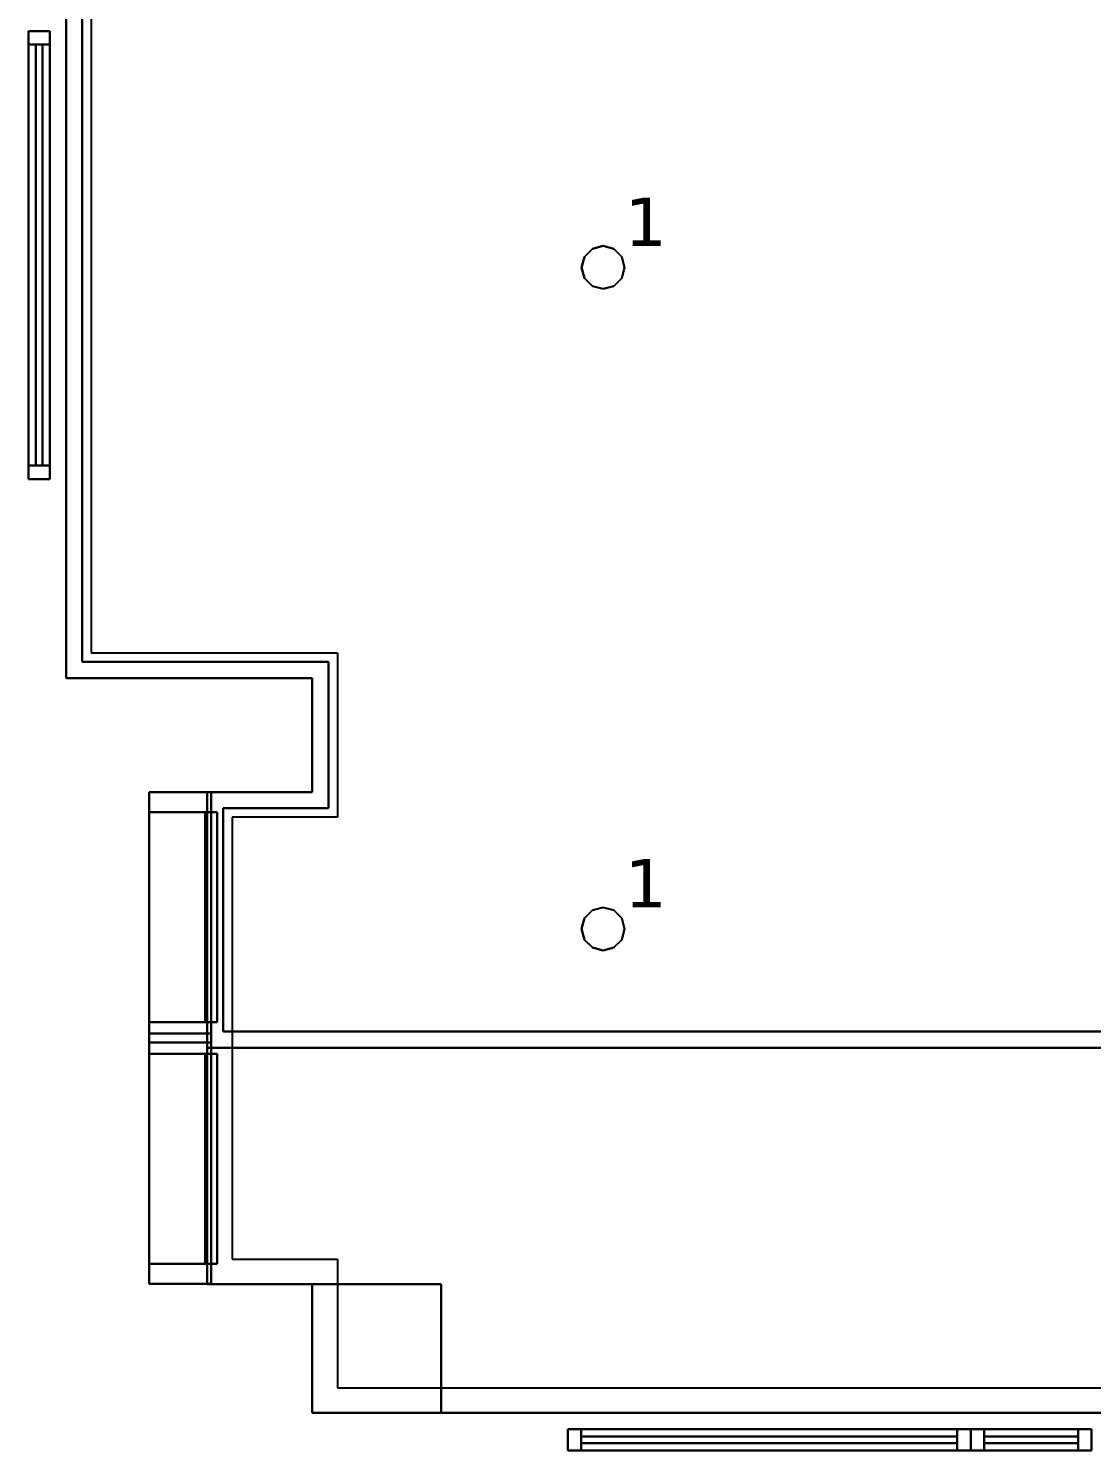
# Model space of a CAD drawing. Header units: inches. Extents: x -0.1 to 35.4, y -0.1 to 18.
# Drawn here: x -0.14 to 3.82, y -0.14 to 5.16 of the extents above; entities that cross this region are included whole.
import ezdxf

# ---------------------------------------------------------------- set-up
doc = ezdxf.new("R2010")
doc.units = ezdxf.units.IN
doc.header["$MEASUREMENT"] = 0
for name, color, linetype, true_color in [('DLX_APERT', 252, 'Continuous', 0x969696), ('DLX_CALC', 3, 'Continuous', 0x00ff00), ('DLX_CONT', 252, 'Continuous', 0x969696), ('DLX_GIRD', 252, 'Continuous', 0x969696), ('DLX_LUM', 40, 'Continuous', 0xffd400), ('DLX_LUMKEY_IDX', 252, 'Continuous', 0x969696)]:
    doc.layers.add(name, color=color, linetype=linetype, true_color=true_color)
doc.styles.add('TableTextStyle', font='')
doc.styles.get('TableTextStyle').set_extended_font_data('VERDANA.TTF')

msp = doc.modelspace()

# ---------------------------------------------------------------- linework, layer by layer
at = {"layer": 'DLX_APERT'}
for points in [[(-0.06, 5.1466, 0), (-0.14, 5.1466, 0)], [(-0.14, 5.1466, 0), (-0.14, 3.478, 0)], [(-0.06, 5.1466, 0), (-0.14, 5.1466, 0)], [(-0.14, 5.1466, 0), (-0.14, 5.1466, 0)], [(-0.14, 5.1466, 0), (-0.06, 5.1466, 0)], [(-0.14, 3.478, 0), (-0.14, 5.1466, 0)], [(-0.14, 5.1466, 0), (-0.06, 5.1466, 0)], [(-0.14, 3.478, 0), (-0.14, 5.1466, 0)], [(-0.14, 5.1466, 0), (-0.14, 5.1466, 0)], [(-0.14, 5.1466, 0), (-0.14, 3.478, 0)], [(-0.06, 3.478, 0), (-0.06, 5.1466, 0)], [(-0.06, 5.1466, 0), (-0.06, 5.1466, 0)], [(-0.06, 5.1466, 0), (-0.06, 3.478, 0)], [(-0.06, 3.478, 0), (-0.06, 5.1466, 0)], [(-0.06, 5.1466, 0), (-0.06, 5.1466, 0)], [(-0.06, 5.1466, 0), (-0.06, 3.478, 0)], [(-0.14, 3.528, 0), (-0.14, 5.0966, 0)], [(-0.14, 5.0966, 0), (-0.14, 5.0966, 0)], [(-0.14, 5.0966, 0), (-0.14, 3.528, 0)], [(-0.14, 3.528, 0), (-0.14, 5.0966, 0)], [(-0.14, 5.0966, 0), (-0.1125, 5.0966, 0)], [(-0.1125, 5.0966, 0), (-0.14, 5.0966, 0)], [(-0.14, 5.0966, 0), (-0.14, 5.0966, 0)], [(-0.14, 5.0966, 0), (-0.1125, 5.0966, 0)], [(-0.1125, 5.0966, 0), (-0.14, 5.0966, 0)], [(-0.14, 5.0966, 0), (-0.14, 3.528, 0)], [(-0.1125, 5.0966, 0), (-0.1125, 3.528, 0)], [(-0.1125, 3.528, 0), (-0.1125, 5.0966, 0)], [(-0.1125, 5.0966, 0), (-0.0875, 5.0966, 0)], [(-0.1125, 5.0966, 0), (-0.1125, 5.0966, 0)], [(-0.1125, 5.0966, 0), (-0.1125, 5.0966, 0)], [(-0.1125, 5.0966, 0), (-0.0875, 5.0966, 0)], [(-0.0875, 5.0966, 0), (-0.1125, 5.0966, 0)], [(-0.1125, 3.528, 0), (-0.1125, 5.0966, 0)], [(-0.1125, 5.0966, 0), (-0.1125, 3.528, 0)], [(-0.0875, 5.0966, 0), (-0.1125, 5.0966, 0)], [(-0.0875, 5.0966, 0), (-0.1125, 5.0966, 0)], [(-0.1125, 5.0966, 0), (-0.1125, 3.528, 0)], [(-0.1125, 3.528, 0), (-0.1125, 5.0966, 0)], [(-0.1125, 5.0966, 0), (-0.1125, 5.0966, 0)], [(-0.1125, 5.0966, 0), (-0.1125, 3.528, 0)], [(-0.0875, 5.0966, 0), (-0.1125, 5.0966, 0)], [(-0.1125, 5.0966, 0), (-0.1125, 5.0966, 0)], [(-0.1125, 5.0966, 0), (-0.0875, 5.0966, 0)], [(-0.1125, 3.528, 0), (-0.1125, 5.0966, 0)], [(-0.1125, 5.0966, 0), (-0.0875, 5.0966, 0)], [(-0.0875, 3.528, 0), (-0.0875, 5.0966, 0)], [(-0.0875, 5.0966, 0), (-0.06, 5.0966, 0)], [(-0.0875, 5.0966, 0), (-0.0875, 5.0966, 0)], [(-0.0875, 5.0966, 0), (-0.06, 5.0966, 0)], [(-0.06, 5.0966, 0), (-0.0875, 5.0966, 0)], [(-0.0875, 5.0966, 0), (-0.0875, 3.528, 0)], [(-0.06, 5.0966, 0), (-0.0875, 5.0966, 0)], [(-0.0875, 5.0966, 0), (-0.0875, 3.528, 0)], [(-0.0875, 5.0966, 0), (-0.0875, 5.0966, 0)], [(-0.0875, 3.528, 0), (-0.0875, 5.0966, 0)], [(-0.0875, 3.528, 0), (-0.0875, 5.0966, 0)], [(-0.0875, 5.0966, 0), (-0.0875, 5.0966, 0)], [(-0.0875, 5.0966, 0), (-0.0875, 3.528, 0)], [(-0.0875, 3.528, 0), (-0.0875, 5.0966, 0)], [(-0.0875, 5.0966, 0), (-0.0875, 5.0966, 0)], [(-0.0875, 5.0966, 0), (-0.0875, 3.528, 0)], [(-0.06, 3.528, 0), (-0.06, 5.0966, 0)], [(-0.06, 5.0966, 0), (-0.06, 5.0966, 0)], [(-0.06, 5.0966, 0), (-0.06, 3.528, 0)], [(-0.06, 5.0966, 0), (-0.06, 3.528, 0)], [(-0.06, 5.0966, 0), (-0.06, 5.0966, 0)], [(-0.06, 3.528, 0), (-0.06, 5.0966, 0)], [(-0.14, 3.528, 0), (-0.14, 3.528, 0)], [(-0.1125, 3.528, 0), (-0.14, 3.528, 0)], [(-0.14, 3.528, 0), (-0.1125, 3.528, 0)], [(-0.1125, 3.528, 0), (-0.14, 3.528, 0)], [(-0.14, 3.528, 0), (-0.14, 3.528, 0)], [(-0.14, 3.528, 0), (-0.1125, 3.528, 0)], [(-0.0875, 3.528, 0), (-0.1125, 3.528, 0)], [(-0.1125, 3.528, 0), (-0.0875, 3.528, 0)], [(-0.1125, 3.528, 0), (-0.1125, 3.528, 0)], [(-0.1125, 3.528, 0), (-0.1125, 3.528, 0)], [(-0.1125, 3.528, 0), (-0.0875, 3.528, 0)], [(-0.0875, 3.528, 0), (-0.1125, 3.528, 0)], [(-0.1125, 3.528, 0), (-0.0875, 3.528, 0)], [(-0.1125, 3.528, 0), (-0.1125, 3.528, 0)], [(-0.0875, 3.528, 0), (-0.1125, 3.528, 0)], [(-0.1125, 3.528, 0), (-0.1125, 3.528, 0)], [(-0.1125, 3.528, 0), (-0.0875, 3.528, 0)], [(-0.0875, 3.528, 0), (-0.1125, 3.528, 0)], [(-0.06, 3.528, 0), (-0.0875, 3.528, 0)], [(-0.0875, 3.528, 0), (-0.0875, 3.528, 0)], [(-0.0875, 3.528, 0), (-0.06, 3.528, 0)], [(-0.06, 3.528, 0), (-0.0875, 3.528, 0)], [(-0.0875, 3.528, 0), (-0.06, 3.528, 0)], [(-0.0875, 3.528, 0), (-0.0875, 3.528, 0)], [(-0.0875, 3.528, 0), (-0.0875, 3.528, 0)], [(-0.0875, 3.528, 0), (-0.0875, 3.528, 0)], [(-0.06, 3.528, 0), (-0.06, 3.528, 0)], [(-0.06, 3.528, 0), (-0.06, 3.528, 0)], [(-0.14, 3.478, 0), (-0.06, 3.478, 0)], [(-0.06, 3.478, 0), (-0.14, 3.478, 0)], [(-0.06, 3.478, 0), (-0.14, 3.478, 0)], [(-0.14, 3.478, 0), (-0.14, 3.478, 0)], [(-0.14, 3.478, 0), (-0.06, 3.478, 0)], [(-0.14, 3.478, 0), (-0.14, 3.478, 0)], [(-0.06, 3.478, 0), (-0.06, 3.478, 0)], [(-0.06, 3.478, 0), (-0.06, 3.478, 0)], [(0.54, 2.312, 0), (0.31, 2.312, 0)], [(0.31, 2.312, 0), (0.31, 1.38, 0)], [(0.54, 2.312, 0), (0.31, 2.312, 0)], [(0.31, 2.312, 0), (0.31, 2.312, 0)], [(0.31, 2.312, 0), (0.54, 2.312, 0)], [(0.31, 2.237, 0), (0.31, 2.312, 0)], [(0.31, 2.312, 0), (0.54, 2.312, 0)], [(0.31, 1.38, 0), (0.31, 2.312, 0)], [(0.31, 2.312, 0), (0.31, 2.312, 0)], [(0.31, 2.312, 0), (0.31, 2.237, 0)], [(0.54, 1.38, 0), (0.54, 2.312, 0)], [(0.54, 2.312, 0), (0.54, 2.312, 0)], [(0.54, 2.312, 0), (0.54, 2.237, 0)], [(0.54, 2.237, 0), (0.54, 2.312, 0)], [(0.54, 2.312, 0), (0.54, 2.312, 0)], [(0.54, 2.312, 0), (0.54, 1.38, 0)], [(0.5175, 2.237, 0), (0.31, 2.237, 0)], [(0.31, 2.237, 0), (0.31, 2.237, 0)], [(0.31, 2.237, 0), (0.31, 1.455, 0)], [(0.31, 1.455, 0), (0.31, 2.237, 0)], [(0.31, 2.237, 0), (0.5175, 2.237, 0)], [(0.5175, 2.237, 0), (0.31, 2.237, 0)], [(0.31, 2.237, 0), (0.31, 2.237, 0)], [(0.31, 2.237, 0), (0.5175, 2.237, 0)], [(0.54, 2.237, 0), (0.5175, 2.237, 0)], [(0.5175, 2.237, 0), (0.5175, 1.455, 0)], [(0.5175, 2.237, 0), (0.5175, 2.237, 0)], [(0.5175, 1.455, 0), (0.5175, 2.237, 0)], [(0.5175, 2.237, 0), (0.54, 2.237, 0)], [(0.5175, 2.237, 0), (0.5175, 2.237, 0)], [(0.5175, 2.237, 0), (0.54, 2.237, 0)], [(0.54, 2.237, 0), (0.5175, 2.237, 0)], [(0.5175, 1.455, 0), (0.5175, 2.237, 0)], [(0.5175, 2.237, 0), (0.5175, 2.237, 0)], [(0.5175, 2.237, 0), (0.5175, 1.455, 0)], [(0.5175, 1.455, 0), (0.5175, 2.237, 0)], [(0.5175, 2.237, 0), (0.54, 2.237, 0)], [(0.54, 2.237, 0), (0.5175, 2.237, 0)], [(0.5175, 2.237, 0), (0.5175, 1.455, 0)], [(0.54, 2.237, 0), (0.5175, 2.237, 0)], [(0.5175, 2.237, 0), (0.5175, 2.237, 0)], [(0.5175, 2.237, 0), (0.54, 2.237, 0)], [(0.54, 1.455, 0), (0.54, 2.237, 0)], [(0.54, 2.237, 0), (0.54, 2.237, 0)], [(0.54, 2.237, 0), (0.54, 1.455, 0)], [(0.54, 2.237, 0), (0.54, 2.237, 0)], [(0.54, 2.237, 0), (0.5625, 2.237, 0)], [(0.54, 2.237, 0), (0.54, 2.237, 0)], [(0.54, 2.237, 0), (0.5625, 2.237, 0)], [(0.5625, 2.237, 0), (0.54, 2.237, 0)], [(0.54, 2.237, 0), (0.54, 1.455, 0)], [(0.5625, 2.237, 0), (0.54, 2.237, 0)], [(0.54, 1.455, 0), (0.54, 2.237, 0)], [(0.54, 2.237, 0), (0.54, 2.237, 0)], [(0.5625, 2.237, 0), (0.5625, 1.455, 0)], [(0.5625, 1.455, 0), (0.5625, 2.237, 0)], [(0.5625, 2.237, 0), (0.5625, 2.237, 0)], [(0.5625, 2.237, 0), (0.5625, 1.455, 0)], [(0.5625, 2.237, 0), (0.5625, 2.237, 0)], [(0.5625, 1.455, 0), (0.5625, 2.237, 0)], [(0.31, 1.455, 0), (0.5175, 1.455, 0)], [(0.31, 1.38, 0), (0.31, 1.455, 0)], [(0.31, 1.455, 0), (0.31, 1.455, 0)], [(0.31, 1.455, 0), (0.31, 1.38, 0)], [(0.5175, 1.455, 0), (0.31, 1.455, 0)], [(0.5175, 1.455, 0), (0.31, 1.455, 0)], [(0.31, 1.455, 0), (0.31, 1.455, 0)], [(0.31, 1.455, 0), (0.5175, 1.455, 0)], [(0.5175, 1.455, 0), (0.54, 1.455, 0)], [(0.5175, 1.455, 0), (0.5175, 1.455, 0)], [(0.54, 1.455, 0), (0.5175, 1.455, 0)], [(0.5175, 1.455, 0), (0.5175, 1.455, 0)], [(0.5175, 1.455, 0), (0.54, 1.455, 0)], [(0.54, 1.455, 0), (0.5175, 1.455, 0)], [(0.5175, 1.455, 0), (0.5175, 1.455, 0)], [(0.54, 1.455, 0), (0.5175, 1.455, 0)], [(0.54, 1.455, 0), (0.5175, 1.455, 0)], [(0.5175, 1.455, 0), (0.5175, 1.455, 0)], [(0.5175, 1.455, 0), (0.54, 1.455, 0)], [(0.5175, 1.455, 0), (0.54, 1.455, 0)], [(0.54, 1.455, 0), (0.54, 1.38, 0)], [(0.54, 1.455, 0), (0.54, 1.455, 0)], [(0.54, 1.38, 0), (0.54, 1.455, 0)], [(0.54, 1.455, 0), (0.54, 1.455, 0)], [(0.5625, 1.455, 0), (0.54, 1.455, 0)], [(0.54, 1.455, 0), (0.54, 1.455, 0)], [(0.54, 1.455, 0), (0.5625, 1.455, 0)], [(0.5625, 1.455, 0), (0.54, 1.455, 0)], [(0.54, 1.455, 0), (0.5625, 1.455, 0)], [(0.54, 1.455, 0), (0.54, 1.455, 0)], [(0.5625, 1.455, 0), (0.5625, 1.455, 0)], [(0.5625, 1.455, 0), (0.5625, 1.455, 0)], [(0.54, 1.413, 0), (0.31, 1.413, 0)], [(0.31, 1.413, 0), (0.31, 0.481, 0)], [(0.54, 1.413, 0), (0.31, 1.413, 0)], [(0.31, 1.413, 0), (0.31, 1.413, 0)], [(0.31, 1.413, 0), (0.54, 1.413, 0)], [(0.31, 1.338, 0), (0.31, 1.413, 0)], [(0.31, 1.413, 0), (0.54, 1.413, 0)], [(0.31, 0.481, 0), (0.31, 1.413, 0)], [(0.31, 1.413, 0), (0.31, 1.413, 0)], [(0.31, 1.413, 0), (0.31, 1.338, 0)], [(0.31, 1.38, 0), (0.54, 1.38, 0)], [(0.54, 1.38, 0), (0.31, 1.38, 0)], [(0.31, 1.38, 0), (0.31, 1.38, 0)], [(0.31, 1.38, 0), (0.54, 1.38, 0)], [(0.54, 1.38, 0), (0.31, 1.38, 0)], [(0.31, 1.38, 0), (0.31, 1.38, 0)], [(0.54, 0.481, 0), (0.54, 1.413, 0)], [(0.54, 1.413, 0), (0.54, 1.413, 0)], [(0.54, 1.413, 0), (0.54, 1.338, 0)], [(0.54, 1.338, 0), (0.54, 1.413, 0)], [(0.54, 1.413, 0), (0.54, 1.413, 0)], [(0.54, 1.413, 0), (0.54, 0.481, 0)], [(0.54, 1.38, 0), (0.54, 1.38, 0)], [(0.54, 1.38, 0), (0.54, 1.38, 0)], [(0.5175, 1.338, 0), (0.31, 1.338, 0)], [(0.31, 1.338, 0), (0.31, 1.338, 0)], [(0.31, 1.338, 0), (0.31, 0.556, 0)], [(0.31, 0.556, 0), (0.31, 1.338, 0)], [(0.31, 1.338, 0), (0.5175, 1.338, 0)], [(0.5175, 1.338, 0), (0.31, 1.338, 0)], [(0.31, 1.338, 0), (0.31, 1.338, 0)], [(0.31, 1.338, 0), (0.5175, 1.338, 0)], [(0.54, 1.338, 0), (0.5175, 1.338, 0)], [(0.5175, 1.338, 0), (0.5175, 0.556, 0)], [(0.5175, 1.338, 0), (0.5175, 1.338, 0)], [(0.5175, 0.556, 0), (0.5175, 1.338, 0)], [(0.5175, 1.338, 0), (0.54, 1.338, 0)], [(0.5175, 1.338, 0), (0.5175, 1.338, 0)], [(0.5175, 1.338, 0), (0.54, 1.338, 0)], [(0.54, 1.338, 0), (0.5175, 1.338, 0)], [(0.5175, 0.556, 0), (0.5175, 1.338, 0)], [(0.5175, 1.338, 0), (0.5175, 1.338, 0)], [(0.5175, 1.338, 0), (0.5175, 0.556, 0)], [(0.5175, 0.556, 0), (0.5175, 1.338, 0)], [(0.5175, 1.338, 0), (0.54, 1.338, 0)], [(0.54, 1.338, 0), (0.5175, 1.338, 0)], [(0.5175, 1.338, 0), (0.5175, 0.556, 0)], [(0.54, 1.338, 0), (0.5175, 1.338, 0)], [(0.5175, 1.338, 0), (0.5175, 1.338, 0)], [(0.5175, 1.338, 0), (0.54, 1.338, 0)], [(0.54, 0.556, 0), (0.54, 1.338, 0)], [(0.54, 1.338, 0), (0.54, 1.338, 0)], [(0.54, 1.338, 0), (0.54, 0.556, 0)], [(0.54, 1.338, 0), (0.54, 1.338, 0)], [(0.54, 1.338, 0), (0.5625, 1.338, 0)], [(0.54, 1.338, 0), (0.54, 1.338, 0)], [(0.54, 1.338, 0), (0.5625, 1.338, 0)], [(0.5625, 1.338, 0), (0.54, 1.338, 0)], [(0.54, 1.338, 0), (0.54, 0.556, 0)], [(0.5625, 1.338, 0), (0.54, 1.338, 0)], [(0.54, 0.556, 0), (0.54, 1.338, 0)], [(0.54, 1.338, 0), (0.54, 1.338, 0)], [(0.5625, 1.338, 0), (0.5625, 0.556, 0)], [(0.5625, 0.556, 0), (0.5625, 1.338, 0)], [(0.5625, 1.338, 0), (0.5625, 1.338, 0)], [(0.5625, 1.338, 0), (0.5625, 0.556, 0)], [(0.5625, 1.338, 0), (0.5625, 1.338, 0)], [(0.5625, 0.556, 0), (0.5625, 1.338, 0)], [(0.31, 0.556, 0), (0.5175, 0.556, 0)], [(0.31, 0.481, 0), (0.31, 0.556, 0)], [(0.31, 0.556, 0), (0.31, 0.556, 0)], [(0.31, 0.556, 0), (0.31, 0.481, 0)], [(0.5175, 0.556, 0), (0.31, 0.556, 0)], [(0.5175, 0.556, 0), (0.31, 0.556, 0)], [(0.31, 0.556, 0), (0.31, 0.556, 0)], [(0.31, 0.556, 0), (0.5175, 0.556, 0)], [(0.5175, 0.556, 0), (0.54, 0.556, 0)], [(0.5175, 0.556, 0), (0.5175, 0.556, 0)], [(0.54, 0.556, 0), (0.5175, 0.556, 0)], [(0.5175, 0.556, 0), (0.5175, 0.556, 0)], [(0.5175, 0.556, 0), (0.54, 0.556, 0)], [(0.54, 0.556, 0), (0.5175, 0.556, 0)], [(0.5175, 0.556, 0), (0.5175, 0.556, 0)], [(0.54, 0.556, 0), (0.5175, 0.556, 0)], [(0.54, 0.556, 0), (0.5175, 0.556, 0)], [(0.5175, 0.556, 0), (0.5175, 0.556, 0)], [(0.5175, 0.556, 0), (0.54, 0.556, 0)], [(0.5175, 0.556, 0), (0.54, 0.556, 0)], [(0.54, 0.556, 0), (0.54, 0.481, 0)], [(0.54, 0.556, 0), (0.54, 0.556, 0)], [(0.54, 0.481, 0), (0.54, 0.556, 0)], [(0.54, 0.556, 0), (0.54, 0.556, 0)], [(0.5625, 0.556, 0), (0.54, 0.556, 0)], [(0.54, 0.556, 0), (0.54, 0.556, 0)], [(0.54, 0.556, 0), (0.5625, 0.556, 0)], [(0.5625, 0.556, 0), (0.54, 0.556, 0)], [(0.54, 0.556, 0), (0.5625, 0.556, 0)], [(0.54, 0.556, 0), (0.54, 0.556, 0)], [(0.5625, 0.556, 0), (0.5625, 0.556, 0)], [(0.5625, 0.556, 0), (0.5625, 0.556, 0)], [(0.31, 0.481, 0), (0.54, 0.481, 0)], [(0.54, 0.481, 0), (0.31, 0.481, 0)], [(0.31, 0.481, 0), (0.31, 0.481, 0)], [(0.31, 0.481, 0), (0.54, 0.481, 0)], [(0.54, 0.481, 0), (0.31, 0.481, 0)], [(0.31, 0.481, 0), (0.31, 0.481, 0)], [(0.54, 0.481, 0), (0.54, 0.481, 0)], [(0.54, 0.481, 0), (0.54, 0.481, 0)], [(3.3689, -0.06, 0), (1.8689, -0.06, 0)], [(1.8689, -0.06, 0), (1.8689, -0.14, 0)], [(1.8689, -0.06, 0), (1.8689, -0.06, 0)], [(1.8689, -0.06, 0), (1.8689, -0.14, 0)], [(1.8689, -0.14, 0), (1.8689, -0.06, 0)], [(1.8689, -0.06, 0), (3.3689, -0.06, 0)], [(1.8689, -0.14, 0), (1.8689, -0.06, 0)], [(3.3689, -0.06, 0), (1.8689, -0.06, 0)], [(1.8689, -0.06, 0), (1.8689, -0.06, 0)], [(1.8689, -0.06, 0), (3.3689, -0.06, 0)], [(3.3189, -0.06, 0), (1.9189, -0.06, 0)], [(1.9189, -0.06, 0), (1.9189, -0.06, 0)], [(1.9189, -0.06, 0), (3.3189, -0.06, 0)], [(1.9189, -0.0875, 0), (1.9189, -0.06, 0)], [(1.9189, -0.06, 0), (3.3189, -0.06, 0)], [(1.9189, -0.0875, 0), (1.9189, -0.06, 0)], [(1.9189, -0.06, 0), (1.9189, -0.06, 0)], [(1.9189, -0.06, 0), (1.9189, -0.0875, 0)], [(3.3189, -0.06, 0), (1.9189, -0.06, 0)], [(1.9189, -0.06, 0), (1.9189, -0.0875, 0)], [(3.3189, -0.0875, 0), (1.9189, -0.0875, 0)], [(1.9189, -0.0875, 0), (1.9189, -0.0875, 0)], [(1.9189, -0.0875, 0), (3.3189, -0.0875, 0)], [(1.9189, -0.1125, 0), (1.9189, -0.0875, 0)], [(1.9189, -0.0875, 0), (3.3189, -0.0875, 0)], [(1.9189, -0.1125, 0), (1.9189, -0.0875, 0)], [(1.9189, -0.0875, 0), (1.9189, -0.0875, 0)], [(1.9189, -0.0875, 0), (1.9189, -0.1125, 0)], [(3.3189, -0.0875, 0), (1.9189, -0.0875, 0)], [(1.9189, -0.0875, 0), (1.9189, -0.1125, 0)], [(3.3189, -0.0875, 0), (1.9189, -0.0875, 0)], [(1.9189, -0.0875, 0), (1.9189, -0.0875, 0)], [(1.9189, -0.0875, 0), (3.3189, -0.0875, 0)], [(3.3189, -0.0875, 0), (1.9189, -0.0875, 0)], [(1.9189, -0.0875, 0), (1.9189, -0.1125, 0)], [(1.9189, -0.0875, 0), (1.9189, -0.0875, 0)], [(1.9189, -0.0875, 0), (1.9189, -0.1125, 0)], [(1.9189, -0.1125, 0), (1.9189, -0.0875, 0)], [(1.9189, -0.0875, 0), (3.3189, -0.0875, 0)], [(1.9189, -0.1125, 0), (1.9189, -0.0875, 0)], [(3.3189, -0.06, 0), (3.3189, -0.06, 0)], [(3.3189, -0.06, 0), (3.3189, -0.0875, 0)], [(3.3189, -0.0875, 0), (3.3189, -0.06, 0)], [(3.3189, -0.06, 0), (3.3189, -0.06, 0)], [(3.3189, -0.06, 0), (3.3189, -0.0875, 0)], [(3.3189, -0.0875, 0), (3.3189, -0.06, 0)], [(3.3189, -0.0875, 0), (3.3189, -0.0875, 0)], [(3.3189, -0.0875, 0), (3.3189, -0.1125, 0)], [(3.3189, -0.1125, 0), (3.3189, -0.0875, 0)], [(3.3189, -0.1125, 0), (3.3189, -0.0875, 0)], [(3.3189, -0.0875, 0), (3.3189, -0.0875, 0)], [(3.3189, -0.0875, 0), (3.3189, -0.1125, 0)], [(3.3189, -0.0875, 0), (3.3189, -0.0875, 0)], [(3.3189, -0.1125, 0), (3.3189, -0.0875, 0)], [(3.3189, -0.0875, 0), (3.3189, -0.1125, 0)], [(3.3189, -0.0875, 0), (3.3189, -0.0875, 0)], [(3.3189, -0.0875, 0), (3.3189, -0.1125, 0)], [(3.3189, -0.1125, 0), (3.3189, -0.0875, 0)], [(3.3689, -0.14, 0), (3.3689, -0.06, 0)], [(3.3689, -0.06, 0), (3.3689, -0.14, 0)], [(3.3689, -0.06, 0), (3.3689, -0.06, 0)], [(3.3689, -0.06, 0), (3.3689, -0.14, 0)], [(3.3689, -0.14, 0), (3.3689, -0.06, 0)], [(3.3689, -0.06, 0), (3.3689, -0.06, 0)], [(3.8189, -0.06, 0), (3.3689, -0.06, 0)], [(3.3689, -0.06, 0), (3.3689, -0.14, 0)], [(3.3689, -0.06, 0), (3.3689, -0.06, 0)], [(3.3689, -0.06, 0), (3.3689, -0.14, 0)], [(3.3689, -0.14, 0), (3.3689, -0.06, 0)], [(3.3689, -0.06, 0), (3.8189, -0.06, 0)], [(3.3689, -0.14, 0), (3.3689, -0.06, 0)], [(3.8189, -0.06, 0), (3.3689, -0.06, 0)], [(3.3689, -0.06, 0), (3.3689, -0.06, 0)], [(3.3689, -0.06, 0), (3.8189, -0.06, 0)], [(3.7689, -0.06, 0), (3.4189, -0.06, 0)], [(3.4189, -0.06, 0), (3.4189, -0.06, 0)], [(3.4189, -0.06, 0), (3.7689, -0.06, 0)], [(3.4189, -0.0875, 0), (3.4189, -0.06, 0)], [(3.4189, -0.06, 0), (3.7689, -0.06, 0)], [(3.4189, -0.0875, 0), (3.4189, -0.06, 0)], [(3.4189, -0.06, 0), (3.4189, -0.06, 0)], [(3.4189, -0.06, 0), (3.4189, -0.0875, 0)], [(3.7689, -0.06, 0), (3.4189, -0.06, 0)], [(3.4189, -0.06, 0), (3.4189, -0.0875, 0)], [(3.7689, -0.0875, 0), (3.4189, -0.0875, 0)], [(3.4189, -0.0875, 0), (3.4189, -0.0875, 0)], [(3.4189, -0.0875, 0), (3.7689, -0.0875, 0)], [(3.4189, -0.1125, 0), (3.4189, -0.0875, 0)], [(3.4189, -0.0875, 0), (3.7689, -0.0875, 0)], [(3.4189, -0.1125, 0), (3.4189, -0.0875, 0)], [(3.4189, -0.0875, 0), (3.4189, -0.0875, 0)], [(3.4189, -0.0875, 0), (3.4189, -0.1125, 0)], [(3.7689, -0.0875, 0), (3.4189, -0.0875, 0)], [(3.4189, -0.0875, 0), (3.4189, -0.1125, 0)], [(3.7689, -0.0875, 0), (3.4189, -0.0875, 0)], [(3.4189, -0.0875, 0), (3.4189, -0.0875, 0)], [(3.4189, -0.0875, 0), (3.7689, -0.0875, 0)], [(3.4189, -0.0875, 0), (3.4189, -0.0875, 0)], [(3.4189, -0.0875, 0), (3.4189, -0.1125, 0)], [(3.4189, -0.1125, 0), (3.4189, -0.0875, 0)], [(3.7689, -0.0875, 0), (3.4189, -0.0875, 0)], [(3.4189, -0.0875, 0), (3.4189, -0.1125, 0)], [(3.4189, -0.0875, 0), (3.7689, -0.0875, 0)], [(3.4189, -0.1125, 0), (3.4189, -0.0875, 0)], [(3.7689, -0.06, 0), (3.7689, -0.06, 0)], [(3.7689, -0.06, 0), (3.7689, -0.0875, 0)], [(3.7689, -0.0875, 0), (3.7689, -0.06, 0)], [(3.7689, -0.06, 0), (3.7689, -0.06, 0)], [(3.7689, -0.06, 0), (3.7689, -0.0875, 0)], [(3.7689, -0.0875, 0), (3.7689, -0.06, 0)], [(3.7689, -0.0875, 0), (3.7689, -0.0875, 0)], [(3.7689, -0.0875, 0), (3.7689, -0.1125, 0)], [(3.7689, -0.1125, 0), (3.7689, -0.0875, 0)], [(3.7689, -0.1125, 0), (3.7689, -0.0875, 0)], [(3.7689, -0.0875, 0), (3.7689, -0.0875, 0)], [(3.7689, -0.0875, 0), (3.7689, -0.1125, 0)], [(3.7689, -0.0875, 0), (3.7689, -0.0875, 0)], [(3.7689, -0.1125, 0), (3.7689, -0.0875, 0)], [(3.7689, -0.0875, 0), (3.7689, -0.0875, 0)], [(3.7689, -0.0875, 0), (3.7689, -0.1125, 0)], [(3.7689, -0.1125, 0), (3.7689, -0.0875, 0)], [(3.7689, -0.0875, 0), (3.7689, -0.1125, 0)], [(3.8189, -0.14, 0), (3.8189, -0.06, 0)], [(3.8189, -0.06, 0), (3.8189, -0.14, 0)], [(3.8189, -0.06, 0), (3.8189, -0.06, 0)], [(3.8189, -0.06, 0), (3.8189, -0.14, 0)], [(3.8189, -0.14, 0), (3.8189, -0.06, 0)], [(3.8189, -0.06, 0), (3.8189, -0.06, 0)], [(1.8689, -0.14, 0), (3.3689, -0.14, 0)], [(1.8689, -0.14, 0), (1.8689, -0.14, 0)], [(3.3689, -0.14, 0), (1.8689, -0.14, 0)], [(3.3689, -0.14, 0), (1.8689, -0.14, 0)], [(1.8689, -0.14, 0), (1.8689, -0.14, 0)], [(1.8689, -0.14, 0), (3.3689, -0.14, 0)], [(1.9189, -0.1125, 0), (3.3189, -0.1125, 0)], [(1.9189, -0.14, 0), (1.9189, -0.1125, 0)], [(3.3189, -0.1125, 0), (1.9189, -0.1125, 0)], [(1.9189, -0.1125, 0), (1.9189, -0.1125, 0)], [(1.9189, -0.1125, 0), (1.9189, -0.14, 0)], [(1.9189, -0.14, 0), (1.9189, -0.1125, 0)], [(1.9189, -0.1125, 0), (1.9189, -0.1125, 0)], [(3.3189, -0.1125, 0), (1.9189, -0.1125, 0)], [(1.9189, -0.1125, 0), (1.9189, -0.14, 0)], [(1.9189, -0.1125, 0), (3.3189, -0.1125, 0)], [(1.9189, -0.1125, 0), (3.3189, -0.1125, 0)], [(3.3189, -0.1125, 0), (1.9189, -0.1125, 0)], [(1.9189, -0.1125, 0), (1.9189, -0.1125, 0)], [(1.9189, -0.1125, 0), (3.3189, -0.1125, 0)], [(1.9189, -0.1125, 0), (1.9189, -0.1125, 0)], [(3.3189, -0.1125, 0), (1.9189, -0.1125, 0)], [(3.3189, -0.14, 0), (1.9189, -0.14, 0)], [(1.9189, -0.14, 0), (1.9189, -0.14, 0)], [(1.9189, -0.14, 0), (3.3189, -0.14, 0)], [(3.3189, -0.14, 0), (1.9189, -0.14, 0)], [(1.9189, -0.14, 0), (1.9189, -0.14, 0)], [(1.9189, -0.14, 0), (3.3189, -0.14, 0)], [(3.3189, -0.1125, 0), (3.3189, -0.14, 0)], [(3.3189, -0.14, 0), (3.3189, -0.1125, 0)], [(3.3189, -0.1125, 0), (3.3189, -0.1125, 0)], [(3.3189, -0.1125, 0), (3.3189, -0.14, 0)], [(3.3189, -0.14, 0), (3.3189, -0.1125, 0)], [(3.3189, -0.1125, 0), (3.3189, -0.1125, 0)], [(3.3189, -0.1125, 0), (3.3189, -0.1125, 0)], [(3.3189, -0.1125, 0), (3.3189, -0.1125, 0)], [(3.3189, -0.14, 0), (3.3189, -0.14, 0)], [(3.3189, -0.14, 0), (3.3189, -0.14, 0)], [(3.3689, -0.14, 0), (3.3689, -0.14, 0)], [(3.3689, -0.14, 0), (3.3689, -0.14, 0)], [(3.3689, -0.14, 0), (3.8189, -0.14, 0)], [(3.3689, -0.14, 0), (3.3689, -0.14, 0)], [(3.8189, -0.14, 0), (3.3689, -0.14, 0)], [(3.8189, -0.14, 0), (3.3689, -0.14, 0)], [(3.3689, -0.14, 0), (3.3689, -0.14, 0)], [(3.3689, -0.14, 0), (3.8189, -0.14, 0)], [(3.4189, -0.1125, 0), (3.7689, -0.1125, 0)], [(3.4189, -0.14, 0), (3.4189, -0.1125, 0)], [(3.7689, -0.1125, 0), (3.4189, -0.1125, 0)], [(3.4189, -0.1125, 0), (3.4189, -0.1125, 0)], [(3.4189, -0.1125, 0), (3.4189, -0.14, 0)], [(3.4189, -0.14, 0), (3.4189, -0.1125, 0)], [(3.4189, -0.1125, 0), (3.4189, -0.1125, 0)], [(3.7689, -0.1125, 0), (3.4189, -0.1125, 0)], [(3.4189, -0.1125, 0), (3.4189, -0.14, 0)], [(3.4189, -0.1125, 0), (3.7689, -0.1125, 0)], [(3.4189, -0.1125, 0), (3.4189, -0.1125, 0)], [(3.7689, -0.1125, 0), (3.4189, -0.1125, 0)], [(3.4189, -0.1125, 0), (3.4189, -0.1125, 0)], [(3.4189, -0.1125, 0), (3.7689, -0.1125, 0)], [(3.4189, -0.1125, 0), (3.7689, -0.1125, 0)], [(3.7689, -0.1125, 0), (3.4189, -0.1125, 0)], [(3.7689, -0.14, 0), (3.4189, -0.14, 0)], [(3.4189, -0.14, 0), (3.4189, -0.14, 0)], [(3.4189, -0.14, 0), (3.7689, -0.14, 0)], [(3.7689, -0.14, 0), (3.4189, -0.14, 0)], [(3.4189, -0.14, 0), (3.4189, -0.14, 0)], [(3.4189, -0.14, 0), (3.7689, -0.14, 0)], [(3.7689, -0.1125, 0), (3.7689, -0.14, 0)], [(3.7689, -0.14, 0), (3.7689, -0.1125, 0)], [(3.7689, -0.1125, 0), (3.7689, -0.1125, 0)], [(3.7689, -0.1125, 0), (3.7689, -0.14, 0)], [(3.7689, -0.14, 0), (3.7689, -0.1125, 0)], [(3.7689, -0.1125, 0), (3.7689, -0.1125, 0)], [(3.7689, -0.1125, 0), (3.7689, -0.1125, 0)], [(3.7689, -0.1125, 0), (3.7689, -0.1125, 0)], [(3.7689, -0.14, 0), (3.7689, -0.14, 0)], [(3.7689, -0.14, 0), (3.7689, -0.14, 0)], [(3.8189, -0.14, 0), (3.8189, -0.14, 0)], [(3.8189, -0.14, 0), (3.8189, -0.14, 0)]]:
    msp.add_polyline3d(points, dxfattribs=at)
at = {"layer": 'DLX_CALC'}
for points in [[(0.0933, 11.0927, 0), (0.0933, 2.8303, 0)], [(0.0933, 2.8303, 0), (1.0103, 2.8303, 0)], [(1.0103, 2.8303, 0), (1.0103, 2.2187, 0)], [(1.0103, 2.2187, 0), (0.6183, 2.2187, 0)], [(0.6183, 2.2187, 0), (0.6183, 0.5733, 0)], [(0.6183, 0.5733, 0), (1.0103, 0.5733, 0)], [(1.0103, 0.5733, 0), (1.0103, 0.48, 0)], [(1.397, 0.48, 0), (1.0103, 0.48, 0)], [(1.0103, 0.48, 0), (1.0103, 0.0933, 0)], [(1.0103, 0.48, 0), (1.397, 0.48, 0)], [(1.397, 0.0933, 0), (1.397, 0.48, 0)], [(1.397, 0.48, 0), (1.397, 0.0933, 0)], [(1.0103, 0.0933, 0), (1.397, 0.0933, 0)], [(1.397, 0.0933, 0), (7.4257, 0.0933, 0)]]:
    msp.add_polyline3d(points, dxfattribs=at)
at = {"layer": 'DLX_CONT'}
for points in [[(0, 11.186, 0), (0, 2.737, 0)], [(0, 2.737, 0), (0, 11.186, 0)], [(0, 2.737, 0), (0, 11.186, 0)], [(0, 11.186, 0), (0, 2.737, 0)], [(0.0933, 11.0927, 0), (0.0933, 2.8303, 0)], [(0.0933, 2.8303, 0), (1.0103, 2.8303, 0)], [(1.0103, 2.8303, 0), (1.0103, 2.2187, 0)], [(0, 2.737, 0), (0, 2.737, 0)], [(0, 2.737, 0), (0.917, 2.737, 0)], [(0.917, 2.737, 0), (0, 2.737, 0)], [(0, 2.737, 0), (0, 2.737, 0)], [(0.917, 2.737, 0), (0, 2.737, 0)], [(0, 2.737, 0), (0.917, 2.737, 0)], [(0.917, 2.737, 0), (0.917, 2.737, 0)], [(0.917, 2.737, 0), (0.917, 2.312, 0)], [(0.917, 2.312, 0), (0.917, 2.737, 0)], [(0.917, 2.737, 0), (0.917, 2.737, 0)], [(0.917, 2.312, 0), (0.917, 2.737, 0)], [(0.917, 2.737, 0), (0.917, 2.312, 0)], [(0.917, 2.312, 0), (0.525, 2.312, 0)], [(0.525, 2.312, 0), (0.525, 2.312, 0)], [(0.525, 2.312, 0), (0.917, 2.312, 0)], [(0.525, 2.312, 0), (0.525, 0.48, 0)], [(0.525, 0.48, 0), (0.525, 2.312, 0)], [(0.525, 2.312, 0), (0.525, 2.312, 0)], [(0.525, 0.48, 0), (0.525, 2.312, 0)], [(0.525, 2.312, 0), (0.917, 2.312, 0)], [(0.917, 2.312, 0), (0.525, 2.312, 0)], [(0.525, 2.312, 0), (0.525, 0.48, 0)], [(0.917, 2.312, 0), (0.917, 2.312, 0)], [(0.917, 2.312, 0), (0.917, 2.312, 0)], [(1.0103, 2.2187, 0), (0.6183, 2.2187, 0)], [(0.6183, 2.2187, 0), (0.6183, 0.5733, 0)], [(0.6183, 0.5733, 0), (1.0103, 0.5733, 0)], [(1.0103, 0.5733, 0), (1.0103, 0.48, 0)], [(0.525, 0.48, 0), (0.525, 0.48, 0)], [(0.525, 0.48, 0), (0.917, 0.48, 0)], [(0.917, 0.48, 0), (0.525, 0.48, 0)], [(0.525, 0.48, 0), (0.525, 0.48, 0)], [(0.917, 0.48, 0), (0.525, 0.48, 0)], [(0.525, 0.48, 0), (0.917, 0.48, 0)], [(0.917, 0.48, 0), (0.9162, 0.48, 0)], [(0.9162, 0.48, 0), (0.9162, 0.48, 0)], [(0.9162, 0.48, 0), (0.917, 0.48, 0)], [(0.917, 0.48, 0), (0.917, 0.48, 0)], [(0.917, 0.48, 0), (0.917, 0, 0)], [(0.917, 0, 0), (0.917, 0.48, 0)], [(0.917, 0.48, 0), (0.917, 0.48, 0)], [(0.917, 0, 0), (0.917, 0.48, 0)], [(0.917, 0.48, 0), (0.917, 0, 0)], [(0.917, 0.48, 0), (0.917, 0.48, 0)], [(0.917, 0, 0), (0.917, 0.48, 0)], [(0.917, 0.48, 0), (1.397, 0.48, 0)], [(0.917, 0.48, 0), (0.917, 0.48, 0)], [(0.917, 0.48, 0), (1.397, 0.48, 0)], [(1.397, 0.48, 0), (0.917, 0.48, 0)], [(0.917, 0.48, 0), (0.917, 0, 0)], [(1.397, 0.48, 0), (0.917, 0.48, 0)], [(1.397, 0.48, 0), (1.0103, 0.48, 0)], [(1.0103, 0.48, 0), (1.0103, 0.0933, 0)], [(1.0103, 0.48, 0), (1.397, 0.48, 0)], [(1.397, 0.0933, 0), (1.397, 0.48, 0)], [(1.397, 0.48, 0), (1.397, 0.0933, 0)], [(1.397, 0, 0), (1.397, 0.48, 0)], [(1.397, 0.48, 0), (1.397, 0.48, 0)], [(1.397, 0.48, 0), (1.397, 0, 0)], [(1.397, 0.48, 0), (1.397, 0, 0)], [(1.397, 0.48, 0), (1.397, 0.48, 0)], [(1.397, 0, 0), (1.397, 0.48, 0)], [(1.0103, 0.0933, 0), (1.397, 0.0933, 0)], [(1.397, 0.0933, 0), (7.4257, 0.0933, 0)], [(0.917, 0, 0), (0.9162, 0, 0)], [(0.9162, 0, 0), (0.9162, 0, 0)], [(0.9162, 0, 0), (0.917, 0, 0)], [(0.917, 0, 0), (0.917, 0, 0)], [(0.917, 0, 0), (7.519, 0, 0)], [(7.519, 0, 0), (0.917, 0, 0)], [(0.917, 0, 0), (0.917, 0, 0)], [(7.519, 0, 0), (0.917, 0, 0)], [(0.917, 0, 0), (7.519, 0, 0)], [(1.397, 0, 0), (0.917, 0, 0)], [(0.917, 0, 0), (1.397, 0, 0)], [(1.397, 0, 0), (0.917, 0, 0)], [(0.917, 0, 0), (1.397, 0, 0)], [(1.397, 0, 0), (1.397, 0, 0)], [(1.397, 0, 0), (1.397, 0, 0)]]:
    msp.add_polyline3d(points, dxfattribs=at)
at = {"layer": 'DLX_GIRD'}
for points in [[(0, 2.737, 0), (0, 11.186, 0)], [(0, 11.186, 0), (0, 2.737, 0)], [(0, 11.186, 0), (0, 2.737, 0)], [(0, 2.737, 0), (0, 11.186, 0)], [(0.06, 2.797, 0), (0.06, 11.126, 0)], [(0.06, 11.126, 0), (0.06, 2.797, 0)], [(0.06, 2.797, 0), (0.06, 11.126, 0)], [(0.06, 11.126, 0), (0.06, 2.797, 0)], [(0.977, 2.797, 0), (0.06, 2.797, 0)], [(0.06, 2.797, 0), (0.977, 2.797, 0)], [(0.977, 2.797, 0), (0.06, 2.797, 0)], [(0.06, 2.797, 0), (0.06, 2.797, 0)], [(0.06, 2.797, 0), (0.977, 2.797, 0)], [(0.06, 2.797, 0), (0.06, 2.797, 0)], [(0.977, 2.252, 0), (0.977, 2.797, 0)], [(0.977, 2.252, 0), (0.977, 2.797, 0)], [(0.977, 2.797, 0), (0.977, 2.797, 0)], [(0.977, 2.797, 0), (0.977, 2.252, 0)], [(0.977, 2.797, 0), (0.977, 2.252, 0)], [(0.977, 2.797, 0), (0.977, 2.797, 0)], [(0.917, 2.737, 0), (0, 2.737, 0)], [(0, 2.737, 0), (0.917, 2.737, 0)], [(0, 2.737, 0), (0.917, 2.737, 0)], [(0.917, 2.737, 0), (0, 2.737, 0)], [(0, 2.737, 0), (0, 2.737, 0)], [(0, 2.737, 0), (0, 2.737, 0)], [(0.917, 2.312, 0), (0.917, 2.737, 0)], [(0.917, 2.737, 0), (0.917, 2.312, 0)], [(0.917, 2.737, 0), (0.917, 2.312, 0)], [(0.917, 2.312, 0), (0.917, 2.737, 0)], [(0.917, 2.737, 0), (0.917, 2.737, 0)], [(0.917, 2.737, 0), (0.917, 2.737, 0)], [(0.525, 1.3604, 0), (0.525, 2.312, 0)], [(0.525, 2.312, 0), (0.917, 2.312, 0)], [(0.917, 2.312, 0), (0.525, 2.312, 0)], [(0.525, 2.312, 0), (0.525, 1.3604, 0)], [(0.525, 2.312, 0), (0.525, 1.3604, 0)], [(0.525, 1.3604, 0), (0.525, 2.312, 0)], [(0.525, 2.312, 0), (0.525, 2.312, 0)], [(0.917, 2.312, 0), (0.917, 2.312, 0)], [(0.585, 1.4204, 0), (0.585, 2.252, 0)], [(0.585, 2.252, 0), (0.977, 2.252, 0)], [(0.977, 2.252, 0), (0.585, 2.252, 0)], [(0.585, 2.252, 0), (0.585, 1.4204, 0)], [(0.585, 2.252, 0), (0.977, 2.252, 0)], [(0.977, 2.252, 0), (0.585, 2.252, 0)], [(0.585, 2.252, 0), (0.585, 2.252, 0)], [(0.585, 1.4204, 0), (0.585, 2.252, 0)], [(0.585, 2.252, 0), (0.585, 2.252, 0)], [(0.585, 2.252, 0), (0.585, 1.4204, 0)], [(0.977, 2.252, 0), (0.977, 2.252, 0)], [(0.977, 2.252, 0), (0.977, 2.252, 0)], [(8.813, 1.4204, 0), (0.585, 1.4204, 0)], [(0.585, 1.4204, 0), (8.813, 1.4204, 0)], [(8.813, 1.4204, 0), (0.585, 1.4204, 0)], [(0.585, 1.4204, 0), (0.585, 1.4204, 0)], [(0.585, 1.4204, 0), (8.813, 1.4204, 0)], [(0.585, 1.4204, 0), (0.585, 1.4204, 0)], [(8.873, 1.3604, 0), (0.525, 1.3604, 0)], [(0.525, 1.3604, 0), (8.873, 1.3604, 0)], [(0.525, 1.3604, 0), (8.873, 1.3604, 0)], [(8.873, 1.3604, 0), (0.525, 1.3604, 0)], [(0.525, 1.3604, 0), (0.525, 1.3604, 0)], [(0.525, 1.3604, 0), (0.525, 1.3604, 0)]]:
    msp.add_polyline3d(points, dxfattribs=at)
at = {"layer": 'DLX_LUM'}
for points in [[(2, 4.346, 0), (1.96, 4.3353, 0)], [(1.96, 4.3353, 0), (2, 4.346, 0)], [(1.96, 4.3353, 0), (2, 4.346, 0)], [(2, 4.346, 0), (1.96, 4.3353, 0)], [(2.04, 4.3353, 0), (2, 4.346, 0)], [(2, 4.346, 0), (2, 4.346, 0)], [(2, 4.346, 0), (2.04, 4.3353, 0)], [(2, 4.346, 0), (2, 4.346, 0)], [(2, 4.346, 0), (2.04, 4.3353, 0)], [(2.04, 4.3353, 0), (2, 4.346, 0)], [(1.9307, 4.306, 0), (1.92, 4.266, 0)], [(1.92, 4.266, 0), (1.9307, 4.306, 0)], [(1.92, 4.266, 0), (1.9307, 4.306, 0)], [(1.9307, 4.306, 0), (1.92, 4.266, 0)], [(1.96, 4.3353, 0), (1.9307, 4.306, 0)], [(1.9307, 4.306, 0), (1.96, 4.3353, 0)], [(1.9307, 4.306, 0), (1.96, 4.3353, 0)], [(1.96, 4.3353, 0), (1.9307, 4.306, 0)], [(1.9307, 4.306, 0), (1.9307, 4.306, 0)], [(1.9307, 4.306, 0), (1.9307, 4.306, 0)], [(1.96, 4.3353, 0), (1.96, 4.3353, 0)], [(1.96, 4.3353, 0), (1.96, 4.3353, 0)], [(2.0693, 4.306, 0), (2.04, 4.3353, 0)], [(2.04, 4.3353, 0), (2.04, 4.3353, 0)], [(2.04, 4.3353, 0), (2.0693, 4.306, 0)], [(2.04, 4.3353, 0), (2.04, 4.3353, 0)], [(2.04, 4.3353, 0), (2.0693, 4.306, 0)], [(2.0693, 4.306, 0), (2.04, 4.3353, 0)], [(2.08, 4.266, 0), (2.0693, 4.306, 0)], [(2.0693, 4.306, 0), (2.0693, 4.306, 0)], [(2.0693, 4.306, 0), (2.08, 4.266, 0)], [(2.0693, 4.306, 0), (2.0693, 4.306, 0)], [(2.0693, 4.306, 0), (2.08, 4.266, 0)], [(2.08, 4.266, 0), (2.0693, 4.306, 0)], [(1.92, 4.266, 0), (1.92, 4.266, 0)], [(1.92, 4.266, 0), (1.9307, 4.226, 0)], [(1.9307, 4.226, 0), (1.92, 4.266, 0)], [(1.92, 4.266, 0), (1.92, 4.266, 0)], [(1.9307, 4.226, 0), (1.92, 4.266, 0)], [(1.92, 4.266, 0), (1.9307, 4.226, 0)], [(2.0693, 4.226, 0), (2.08, 4.266, 0)], [(2.08, 4.266, 0), (2.0693, 4.226, 0)], [(2.08, 4.266, 0), (2.0693, 4.226, 0)], [(2.0693, 4.226, 0), (2.08, 4.266, 0)], [(2.08, 4.266, 0), (2.08, 4.266, 0)], [(2.08, 4.266, 0), (2.08, 4.266, 0)], [(1.9307, 4.226, 0), (1.9307, 4.226, 0)], [(1.9307, 4.226, 0), (1.96, 4.1967, 0)], [(1.96, 4.1967, 0), (1.9307, 4.226, 0)], [(1.9307, 4.226, 0), (1.9307, 4.226, 0)], [(1.96, 4.1967, 0), (1.9307, 4.226, 0)], [(1.9307, 4.226, 0), (1.96, 4.1967, 0)], [(1.96, 4.1967, 0), (1.96, 4.1967, 0)], [(1.96, 4.1967, 0), (2, 4.186, 0)], [(2, 4.186, 0), (1.96, 4.1967, 0)], [(1.96, 4.1967, 0), (1.96, 4.1967, 0)], [(2, 4.186, 0), (1.96, 4.1967, 0)], [(1.96, 4.1967, 0), (2, 4.186, 0)], [(2, 4.186, 0), (2.04, 4.1967, 0)], [(2.04, 4.1967, 0), (2, 4.186, 0)], [(2.04, 4.1967, 0), (2, 4.186, 0)], [(2, 4.186, 0), (2.04, 4.1967, 0)], [(2, 4.186, 0), (2, 4.186, 0)], [(2, 4.186, 0), (2, 4.186, 0)], [(2.04, 4.1967, 0), (2.0693, 4.226, 0)], [(2.0693, 4.226, 0), (2.04, 4.1967, 0)], [(2.0693, 4.226, 0), (2.04, 4.1967, 0)], [(2.04, 4.1967, 0), (2.0693, 4.226, 0)], [(2.04, 4.1967, 0), (2.04, 4.1967, 0)], [(2.04, 4.1967, 0), (2.04, 4.1967, 0)], [(2.0693, 4.226, 0), (2.0693, 4.226, 0)], [(2.0693, 4.226, 0), (2.0693, 4.226, 0)], [(1.96, 1.8719, 0), (1.9307, 1.8426, 0)], [(1.9307, 1.8426, 0), (1.96, 1.8719, 0)], [(1.9307, 1.8426, 0), (1.96, 1.8719, 0)], [(1.96, 1.8719, 0), (1.9307, 1.8426, 0)], [(2, 1.8826, 0), (1.96, 1.8719, 0)], [(1.96, 1.8719, 0), (2, 1.8826, 0)], [(1.96, 1.8719, 0), (2, 1.8826, 0)], [(2, 1.8826, 0), (1.96, 1.8719, 0)], [(1.96, 1.8719, 0), (1.96, 1.8719, 0)], [(1.96, 1.8719, 0), (1.96, 1.8719, 0)], [(2.04, 1.8719, 0), (2, 1.8826, 0)], [(2, 1.8826, 0), (2, 1.8826, 0)], [(2, 1.8826, 0), (2.04, 1.8719, 0)], [(2, 1.8826, 0), (2, 1.8826, 0)], [(2, 1.8826, 0), (2.04, 1.8719, 0)], [(2.04, 1.8719, 0), (2, 1.8826, 0)], [(2.0693, 1.8426, 0), (2.04, 1.8719, 0)], [(2.04, 1.8719, 0), (2.04, 1.8719, 0)], [(2.04, 1.8719, 0), (2.0693, 1.8426, 0)], [(2.04, 1.8719, 0), (2.04, 1.8719, 0)], [(2.04, 1.8719, 0), (2.0693, 1.8426, 0)], [(2.0693, 1.8426, 0), (2.04, 1.8719, 0)], [(1.9307, 1.8426, 0), (1.92, 1.8026, 0)], [(1.92, 1.8026, 0), (1.9307, 1.8426, 0)], [(1.92, 1.8026, 0), (1.9307, 1.8426, 0)], [(1.9307, 1.8426, 0), (1.92, 1.8026, 0)], [(1.92, 1.8026, 0), (1.92, 1.8026, 0)], [(1.92, 1.8026, 0), (1.9307, 1.7626, 0)], [(1.9307, 1.7626, 0), (1.92, 1.8026, 0)], [(1.92, 1.8026, 0), (1.92, 1.8026, 0)], [(1.9307, 1.7626, 0), (1.92, 1.8026, 0)], [(1.92, 1.8026, 0), (1.9307, 1.7626, 0)], [(1.9307, 1.8426, 0), (1.9307, 1.8426, 0)], [(1.9307, 1.8426, 0), (1.9307, 1.8426, 0)], [(2.08, 1.8026, 0), (2.0693, 1.8426, 0)], [(2.0693, 1.8426, 0), (2.0693, 1.8426, 0)], [(2.0693, 1.8426, 0), (2.08, 1.8026, 0)], [(2.0693, 1.8426, 0), (2.0693, 1.8426, 0)], [(2.0693, 1.8426, 0), (2.08, 1.8026, 0)], [(2.08, 1.8026, 0), (2.0693, 1.8426, 0)], [(2.0693, 1.7626, 0), (2.08, 1.8026, 0)], [(2.08, 1.8026, 0), (2.0693, 1.7626, 0)], [(2.08, 1.8026, 0), (2.0693, 1.7626, 0)], [(2.0693, 1.7626, 0), (2.08, 1.8026, 0)], [(2.08, 1.8026, 0), (2.08, 1.8026, 0)], [(2.08, 1.8026, 0), (2.08, 1.8026, 0)], [(1.9307, 1.7626, 0), (1.9307, 1.7626, 0)], [(1.9307, 1.7626, 0), (1.96, 1.7333, 0)], [(1.96, 1.7333, 0), (1.9307, 1.7626, 0)], [(1.9307, 1.7626, 0), (1.9307, 1.7626, 0)], [(1.96, 1.7333, 0), (1.9307, 1.7626, 0)], [(1.9307, 1.7626, 0), (1.96, 1.7333, 0)], [(2.04, 1.7333, 0), (2.0693, 1.7626, 0)], [(2.0693, 1.7626, 0), (2.04, 1.7333, 0)], [(2.0693, 1.7626, 0), (2.04, 1.7333, 0)], [(2.04, 1.7333, 0), (2.0693, 1.7626, 0)], [(2.0693, 1.7626, 0), (2.0693, 1.7626, 0)], [(2.0693, 1.7626, 0), (2.0693, 1.7626, 0)], [(1.96, 1.7333, 0), (1.96, 1.7333, 0)], [(1.96, 1.7333, 0), (2, 1.7226, 0)], [(2, 1.7226, 0), (1.96, 1.7333, 0)], [(1.96, 1.7333, 0), (1.96, 1.7333, 0)], [(2, 1.7226, 0), (1.96, 1.7333, 0)], [(1.96, 1.7333, 0), (2, 1.7226, 0)], [(2, 1.7226, 0), (2.04, 1.7333, 0)], [(2.04, 1.7333, 0), (2, 1.7226, 0)], [(2.04, 1.7333, 0), (2, 1.7226, 0)], [(2, 1.7226, 0), (2.04, 1.7333, 0)], [(2, 1.7226, 0), (2, 1.7226, 0)], [(2, 1.7226, 0), (2, 1.7226, 0)], [(2.04, 1.7333, 0), (2.04, 1.7333, 0)], [(2.04, 1.7333, 0), (2.04, 1.7333, 0)]]:
    msp.add_polyline3d(points, dxfattribs=at)

# ---------------------------------------------------------------- texts
at = {"layer": 'DLX_LUMKEY_IDX', "style": 'TableTextStyle'}
for p in [(2.08, 4.346), (2.08, 1.8826)]:
    msp.add_text('1', height=0.18, dxfattribs=at).set_placement(p)

doc.saveas('drawing.dxf')
